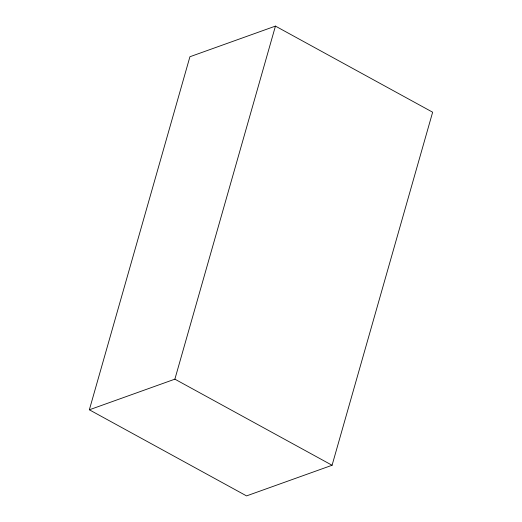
<?xml version="1.0" encoding="UTF-8"?>
<svg xmlns="http://www.w3.org/2000/svg" width="522" height="522" viewBox="0 0 522 522"><rect width="100%" height="100%" fill="white"/><g stroke="black" fill="none" stroke-linecap="round" stroke-linejoin="round"><path stroke-width="0.78" d="M89.353 409.796L189.923 56.741L275.446 26.1L432.647 112.204L332.077 465.259L246.554 495.9L89.353 409.796L174.877 379.161L332.077 465.259M174.877 379.161L275.446 26.1"/></g></svg>
